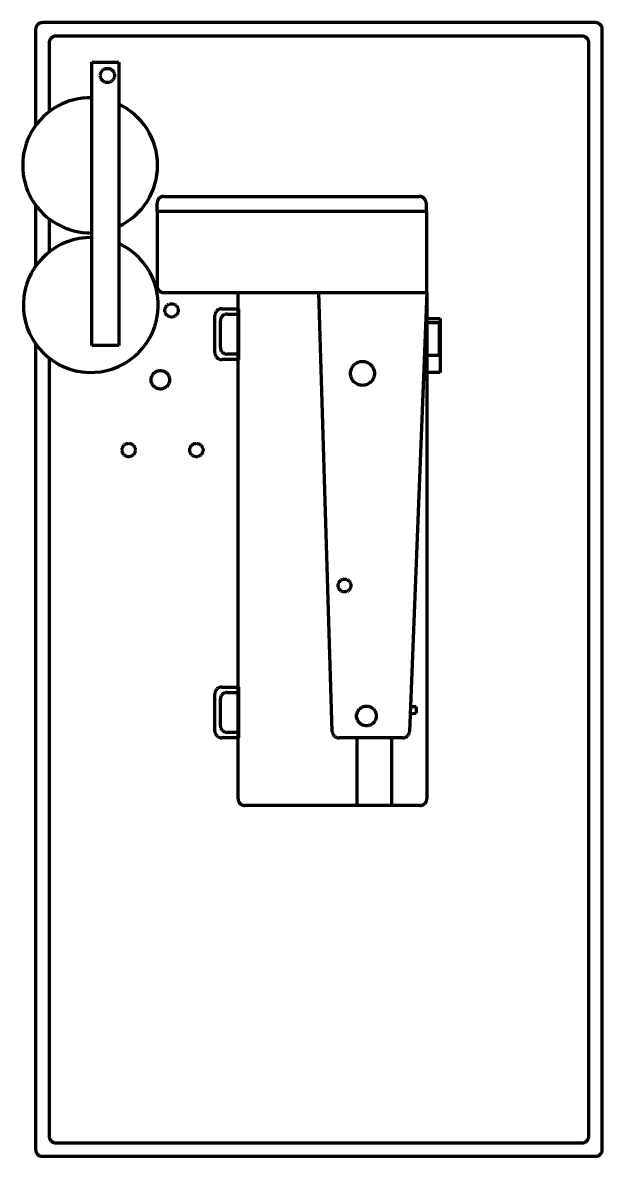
# Model space of a CAD drawing. Header units: feet. Extents: x 137.4 to 206.3, y 964.1 to 1006.1.
# Drawn here: x 137.36 to 158.84, y 964.09 to 1006.09 of the extents above; entities outside this region: 1.
import ezdxf

# ---------------------------------------------------------------- set-up
doc = ezdxf.new("R2010")
doc.units = ezdxf.units.FT
doc.header["$LTSCALE"] = 15
doc.header["$MEASUREMENT"] = 0
doc.linetypes.add('ACAD_ISO02W100', pattern=[15, 12, -3])
doc.layers.add('machines', color=21, linetype='Continuous')

# ---------------------------------------------------------------- blocks, each defined once
blk = doc.blocks.new('snls')
at = {"layer": 'machines', "linetype": 'ACAD_ISO02W100', "lineweight": 100}
for p, q in [((192.39, 997.07), (193.01, 997.07)), ((192.59, 996.87), (193.01, 996.87)), ((193.01, 997.07), (193.01, 995.19)), ((192.14, 995.44), (192.14, 996.82)), ((192.34, 995.64), (192.34, 996.62)), ((193.01, 995.19), (192.39, 995.19)), ((193.01, 995.39), (192.59, 995.39)), ((192.14, 981.43), (192.14, 982.81)), ((192.34, 981.63), (192.34, 982.61)), ((192.39, 983.06), (193.01, 983.06)), ((192.59, 982.86), (193.01, 982.86)), ((193.01, 983.06), (193.01, 981.18)), ((199.6, 982.32), (199.37, 982.32)), ((199.37, 982.06), (199.6, 982.09)), ((199.6, 982.32), (199.6, 982.09)), ((193.01, 981.18), (192.39, 981.18)), ((193.01, 981.38), (192.59, 981.38)), ((197.41, 978.66), (197.41, 981.17)), ((198.69, 978.67), (198.69, 981.17))]:
    blk.add_line(p, q, dxfattribs=at)
for points in [[(185.49, 995.78), (185.49, 965.92, 0.414214), (185.74, 965.67), (206.24, 965.67, 0.414214), (206.49, 965.92), (206.49, 1007.42, 0.414214), (206.24, 1007.67), (185.74, 1007.67, 0.414214), (185.49, 1007.42), (185.49, 1003.86)], [(185.99, 995.25), (185.99, 966.42, 0.414214), (186.24, 966.17), (205.74, 966.17, 0.414214), (205.99, 966.42), (205.99, 1006.92, 0.414214), (205.74, 1007.17), (186.24, 1007.17, 0.414214), (185.99, 1006.92), (185.99, 1004.37)]]:
    blk.add_lwpolyline(points, format="xyb", dxfattribs=at)
for points in [[(188.58, 1006.21), (188.58, 995.71), (187.58, 995.71), (187.58, 1006.21)], [(188.58, 1006.21), (188.58, 995.71), (187.58, 995.71), (187.58, 1006.21)], [(200, 994.71), (200, 996.71), (200.48, 996.71), (200.48, 994.71)], [(200, 995.34), (200, 996.56), (200.44, 996.56), (200.44, 995.34)]]:
    blk.add_lwpolyline(points, close=True, dxfattribs=at)
for points in [[(185.49, 1000.92), (185.49, 998.65)], [(185.99, 1000.4), (185.99, 999.18)]]:
    blk.add_lwpolyline(points, dxfattribs=at)
for points in [[(189.99, 1000.67), (189.99, 1000.98, -0.414214), (190.24, 1001.23), (199.71, 1001.23, -0.414214), (199.96, 1000.98), (199.96, 1000.67)], [(199.99, 997.67), (199.99, 1000.67), (189.99, 1000.67), (189.99, 997.92, 0.414214), (190.24, 997.67)], [(199.99, 997.67), (199.99, 978.92, -0.414214), (199.74, 978.67), (193.24, 978.67, -0.414214), (192.99, 978.92), (192.99, 997.67)], [(199.99, 997.67), (199.35, 981.41, -0.402601), (199.1, 981.17), (196.73, 981.17, -0.405445), (196.48, 981.41), (195.99, 997.67)]]:
    blk.add_lwpolyline(points, format="xyb", close=True, dxfattribs=at)
for centre, radius in [((188.15, 1005.72), 0.264), ((188.15, 1005.72), 0.264), ((190.53, 997.01), 0.248), ((188.94, 991.84), 0.248), ((190.12, 994.44), 0.343), ((191.45, 991.84), 0.248), ((197.6, 994.68), 0.444), ((196.94, 986.82), 0.236), ((197.75, 981.99), 0.365)]:
    blk.add_circle(centre, radius, dxfattribs=at)
for centre, radius, start, end in [((187.51, 1002.39), 2.5, 88.5457, 271.4543), ((187.51, 1002.39), 2.5, 295.1747, 64.8253), ((187.54, 997.21), 2.5, 89.1324, 65.4718), ((192.39, 996.82), 0.25, 90, 180), ((192.59, 996.62), 0.25, 90, 180), ((192.39, 995.44), 0.25, 180, 270), ((192.59, 995.64), 0.25, 180, 270), ((192.39, 982.81), 0.25, 90, 180), ((192.59, 982.61), 0.25, 90, 180), ((192.39, 981.43), 0.25, 180, 270), ((192.59, 981.63), 0.25, 180, 270)]:
    blk.add_arc(centre, radius, start, end, dxfattribs=at)

msp = doc.modelspace()

# ---------------------------------------------------------------- linework, layer by layer
at = {"layer": 'machines', "linetype": 'ACAD_ISO02W100', "lineweight": 100}
for p, q in [((144.737, 995.497), (145.354, 995.497)), ((145.354, 995.497), (145.354, 993.614)), ((144.487, 993.864), (144.487, 995.247)), ((144.687, 994.064), (144.687, 995.047)), ((144.937, 995.297), (145.354, 995.297)), ((145.354, 993.814), (144.937, 993.814)), ((145.354, 993.614), (144.737, 993.614)), ((144.487, 979.849), (144.487, 981.232)), ((144.737, 981.482), (145.354, 981.482)), ((144.937, 981.282), (145.354, 981.282)), ((145.354, 981.482), (145.354, 979.599)), ((144.687, 980.049), (144.687, 981.032)), ((151.944, 980.742), (151.723, 980.742)), ((151.944, 980.742), (151.944, 980.515)), ((151.723, 980.484), (151.944, 980.515)), ((145.354, 979.599), (144.737, 979.599)), ((145.354, 979.799), (144.937, 979.799)), ((149.761, 977.084), (149.761, 979.595)), ((151.041, 977.095), (151.041, 979.595))]:
    msp.add_line(p, q, dxfattribs=at)
for points in [[(137.842, 994.199), (137.842, 964.345, 0.414214), (138.092, 964.095), (158.592, 964.095, 0.414214), (158.842, 964.345), (158.842, 1005.845, 0.414214), (158.592, 1006.095), (138.092, 1006.095, 0.414214), (137.842, 1005.845), (137.842, 1002.286)], [(138.342, 993.672), (138.342, 964.845, 0.414214), (138.592, 964.595), (158.092, 964.595, 0.414214), (158.342, 964.845), (158.342, 1005.345, 0.414214), (158.092, 1005.595), (138.592, 1005.595, 0.414214), (138.342, 1005.345), (138.342, 1002.797)]]:
    msp.add_lwpolyline(points, format="xyb", dxfattribs=at)
for points in [[(140.925, 1004.634), (140.925, 994.134), (139.925, 994.134), (139.925, 1004.634)], [(140.925, 1004.634), (140.925, 994.134), (139.925, 994.134), (139.925, 1004.634)], [(152.349, 993.138), (152.349, 995.13), (152.828, 995.13), (152.828, 993.138)], [(152.349, 993.765), (152.349, 994.982), (152.791, 994.982), (152.791, 993.765)]]:
    msp.add_lwpolyline(points, close=True, dxfattribs=at)
for points in [[(142.342, 999.095), (142.342, 999.407, -0.414214), (142.592, 999.657), (152.062, 999.657, -0.414214), (152.312, 999.407), (152.312, 999.095)], [(152.342, 996.095), (152.342, 999.095), (142.342, 999.095), (142.342, 996.345, 0.414214), (142.592, 996.095)], [(152.342, 996.095), (152.342, 977.345, -0.414214), (152.092, 977.095), (145.592, 977.095, -0.414214), (145.342, 977.345), (145.342, 996.095)], [(152.342, 996.095), (151.695, 979.835, -0.402601), (151.445, 979.595), (149.081, 979.595, -0.405445), (148.831, 979.837), (148.342, 996.095)]]:
    msp.add_lwpolyline(points, format="xyb", close=True, dxfattribs=at)
for points in [[(137.842, 999.339), (137.842, 997.075)], [(138.342, 998.827), (138.342, 997.603)]]:
    msp.add_lwpolyline(points, dxfattribs=at)
for centre, radius in [((140.503, 1004.139), 0.264), ((140.503, 1004.139), 0.264), ((142.878, 995.434), 0.248), ((149.953, 993.101), 0.444), ((142.465, 992.864), 0.343), ((141.29, 990.262), 0.248), ((143.799, 990.262), 0.248), ((149.289, 985.243), 0.236), ((150.1, 980.41), 0.365)]:
    msp.add_circle(centre, radius, dxfattribs=at)
for centre, radius, start, end in [((139.862, 1000.812), 2.5, 88.5457, 271.4543), ((139.862, 1000.812), 2.5, 295.1747, 64.8253), ((139.887, 995.637), 2.5, 89.1324, 65.4718), ((144.737, 995.247), 0.25, 90, 180), ((144.937, 995.047), 0.25, 90, 180), ((144.737, 993.864), 0.25, 180, 270), ((144.937, 994.064), 0.25, 180, 270), ((144.737, 981.232), 0.25, 90, 180), ((144.937, 981.032), 0.25, 90, 180), ((144.937, 980.049), 0.25, 180, 270), ((144.737, 979.849), 0.25, 180, 270)]:
    msp.add_arc(centre, radius, start, end, dxfattribs=at)

# ---------------------------------------------------------------- block references
at = {"layer": 'machines', "linetype": 'ACAD_ISO02W100', "xscale": 0.083, "yscale": 0.083, "zscale": 0.083}
msp.add_blockref('snls', (189.125, 885.521), dxfattribs=at)

doc.saveas('drawing.dxf')
